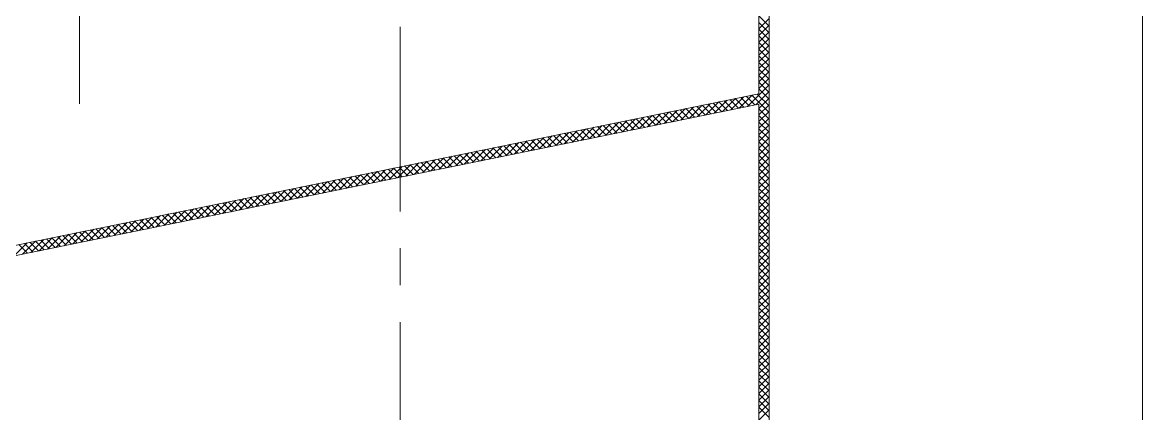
# Model space of a CAD drawing. Header units: millimetres. Extents: x 3449 to 4043, y 1067 to 1487.
# Drawn here: x 3669.91 to 3685.07, y 1127.81 to 1133.11 of the extents above; entities that cross this region are included whole.
import ezdxf

# ---------------------------------------------------------------- set-up
doc = ezdxf.new("R2010")
doc.units = ezdxf.units.MM
doc.linetypes.add('CENTERX2', pattern=[4, 2.5, -0.5, 0.5, -0.5])
for name, color, linetype, lineweight, true_color in [('1', 1, 'Continuous', 18, 0xff0000), ('2', 2, 'Continuous', 18, 0xffff00), ('3', 3, 'CENTERX2', 18, 0x00ff00)]:
    doc.layers.add(name, color=color, linetype=linetype, lineweight=lineweight, true_color=true_color)

msp = doc.modelspace()

# ---------------------------------------------------------------- linework, layer by layer
at = {"layer": '1'}
for p, q in [((3685.07446, 1179.13855), (3685.07446, 1113.88778)), ((3680.01877, 1170.23294), (3680.01877, 1122.79339)), ((3679.88038, 1160.87958), (3679.88038, 1132.14675)), ((3667.78069, 1129.67969), (3679.88038, 1132.14675)), ((3667.83678, 1129.54989), (3679.88038, 1132.00551)), ((3679.88038, 1132.00551), (3679.88038, 1123.96078))]:
    msp.add_line(p, q, dxfattribs=at)
at = {"layer": '2'}
for p, q in [((3680.01877, 1133.06105), (3679.88038, 1133.19944)), ((3679.88038, 1133.02597), (3680.01877, 1133.16436)), ((3680.01877, 1132.97125), (3679.88038, 1133.10964)), ((3679.88038, 1132.93617), (3680.01877, 1133.07456)), ((3680.01877, 1132.88145), (3679.88038, 1133.01984)), ((3679.88038, 1132.84636), (3680.01877, 1132.98475)), ((3680.01877, 1132.79165), (3679.88038, 1132.93004)), ((3679.88038, 1132.75656), (3680.01877, 1132.89495)), ((3680.01877, 1132.70184), (3679.88038, 1132.84023)), ((3679.88038, 1132.66676), (3680.01877, 1132.80515)), ((3680.01877, 1132.61204), (3679.88038, 1132.75043)), ((3679.88038, 1132.57696), (3680.01877, 1132.71535)), ((3680.01877, 1132.52224), (3679.88038, 1132.66063)), ((3679.88038, 1132.48715), (3680.01877, 1132.62554)), ((3680.01877, 1132.43244), (3679.88038, 1132.57082)), ((3679.88038, 1132.39735), (3680.01877, 1132.53574)), ((3680.01877, 1132.34263), (3679.88038, 1132.48102)), ((3679.88038, 1132.30755), (3680.01877, 1132.44594)), ((3680.01877, 1132.25283), (3679.88038, 1132.39122)), ((3679.88038, 1132.21775), (3680.01877, 1132.35614)), ((3679.72659, 1131.97416), (3680.01877, 1132.26633)), ((3679.83939, 1131.99716), (3680.01877, 1132.17653)), ((3680.01877, 1132.16303), (3679.88038, 1132.30142)), ((3680.01877, 1132.07323), (3679.88038, 1132.21161)), ((3679.04978, 1131.83616), (3679.22719, 1132.01357)), ((3679.16258, 1131.85916), (3679.33999, 1132.03657)), ((3679.30564, 1131.88833), (3679.18832, 1132.00564)), ((3679.38023, 1131.90354), (3679.26292, 1132.02085)), ((3679.27538, 1131.88216), (3679.45279, 1132.05957)), ((3679.45483, 1131.91874), (3679.33751, 1132.03606)), ((3679.38818, 1131.90516), (3679.56559, 1132.08257)), ((3679.52942, 1131.93395), (3679.4121, 1132.05127)), ((3679.60401, 1131.94916), (3679.4867, 1132.06648)), ((3679.50098, 1131.92816), (3679.67839, 1132.10557)), ((3679.67861, 1131.96437), (3679.56129, 1132.08169)), ((3679.61379, 1131.95116), (3679.7912, 1132.12857)), ((3679.7532, 1131.97958), (3679.63588, 1132.0969)), ((3679.82779, 1131.99479), (3679.71048, 1132.11211)), ((3680.01877, 1131.89362), (3679.78507, 1132.12732)), ((3680.01877, 1131.98342), (3679.85966, 1132.14253)), ((3679.88038, 1131.94834), (3680.01877, 1132.08673)), ((3678.26016, 1131.67516), (3678.43757, 1131.85257)), ((3678.37296, 1131.69816), (3678.55037, 1131.87557)), ((3678.55971, 1131.73623), (3678.44239, 1131.85355)), ((3678.48576, 1131.72116), (3678.66317, 1131.89857)), ((3678.6343, 1131.75144), (3678.51698, 1131.86876)), ((3678.70889, 1131.76665), (3678.59158, 1131.88397)), ((3678.59857, 1131.74416), (3678.77598, 1131.92157)), ((3678.78349, 1131.78186), (3678.66617, 1131.89918)), ((3678.71137, 1131.76716), (3678.88878, 1131.94457)), ((3678.85808, 1131.79707), (3678.74076, 1131.91439)), ((3678.93267, 1131.81228), (3678.81536, 1131.9296)), ((3678.82417, 1131.79016), (3679.00158, 1131.96757)), ((3679.00727, 1131.82749), (3678.88995, 1131.94481)), ((3678.93697, 1131.81316), (3679.11438, 1131.99057)), ((3679.08186, 1131.8427), (3678.96454, 1131.96002)), ((3679.15645, 1131.85791), (3679.03914, 1131.97522)), ((3679.23105, 1131.87312), (3679.11373, 1131.99043)), ((3679.88038, 1131.85854), (3680.01877, 1131.99693)), ((3680.01877, 1131.80382), (3679.88038, 1131.94221)), ((3679.88038, 1131.76873), (3680.01877, 1131.90712)), ((3680.01877, 1131.71401), (3679.88038, 1131.8524)), ((3677.58335, 1131.53716), (3677.76076, 1131.71457)), ((3677.69615, 1131.56016), (3677.87356, 1131.73757)), ((3677.81377, 1131.58414), (3677.69646, 1131.70146)), ((3677.88837, 1131.59935), (3677.77105, 1131.71667)), ((3677.80895, 1131.58316), (3677.98636, 1131.76057)), ((3677.96296, 1131.61456), (3677.84564, 1131.73188)), ((3678.03755, 1131.62977), (3677.92024, 1131.74709)), ((3677.92175, 1131.60616), (3678.09916, 1131.78357)), ((3678.11215, 1131.64498), (3677.99483, 1131.7623)), ((3678.03455, 1131.62916), (3678.21196, 1131.80657)), ((3678.18674, 1131.66019), (3678.06942, 1131.77751)), ((3678.26133, 1131.6754), (3678.14402, 1131.79271)), ((3678.14736, 1131.65216), (3678.32477, 1131.82957)), ((3678.33593, 1131.69061), (3678.21861, 1131.80792)), ((3678.41052, 1131.70582), (3678.2932, 1131.82313)), ((3678.48511, 1131.72103), (3678.3678, 1131.83834)), ((3679.88038, 1131.67893), (3680.01877, 1131.81732)), ((3680.01877, 1131.62421), (3679.88038, 1131.7626)), ((3679.88038, 1131.58913), (3680.01877, 1131.72752)), ((3676.79373, 1131.37616), (3676.97114, 1131.55357)), ((3676.90653, 1131.39916), (3677.08394, 1131.57657)), ((3677.06784, 1131.43205), (3676.95052, 1131.54937)), ((3677.01933, 1131.42216), (3677.19674, 1131.59957)), ((3677.14243, 1131.44726), (3677.02512, 1131.56458)), ((3677.21703, 1131.46247), (3677.09971, 1131.57979)), ((3677.13214, 1131.44516), (3677.30955, 1131.62257)), ((3677.29162, 1131.47768), (3677.1743, 1131.595)), ((3677.24494, 1131.46816), (3677.42235, 1131.64557)), ((3677.36621, 1131.49289), (3677.2489, 1131.6102)), ((3677.44081, 1131.5081), (3677.32349, 1131.62541)), ((3677.35774, 1131.49116), (3677.53515, 1131.66857)), ((3677.5154, 1131.52331), (3677.39808, 1131.64062)), ((3677.47054, 1131.51416), (3677.64795, 1131.69157)), ((3677.58999, 1131.53852), (3677.47268, 1131.65583)), ((3677.66459, 1131.55372), (3677.54727, 1131.67104)), ((3677.73918, 1131.56893), (3677.62186, 1131.68625)), ((3680.01877, 1131.53441), (3679.88038, 1131.6728)), ((3679.88038, 1131.49933), (3680.01877, 1131.63772)), ((3680.01877, 1131.44461), (3679.88038, 1131.583)), ((3679.88038, 1131.40952), (3680.01877, 1131.54791)), ((3676.11692, 1131.23816), (3676.29433, 1131.41557)), ((3676.32191, 1131.27996), (3676.20459, 1131.39728)), ((3676.22972, 1131.26116), (3676.40713, 1131.43857)), ((3676.3965, 1131.29517), (3676.27918, 1131.41249)), ((3676.34252, 1131.28416), (3676.51993, 1131.46157)), ((3676.47109, 1131.31038), (3676.35378, 1131.42769)), ((3676.54569, 1131.32559), (3676.42837, 1131.4429)), ((3676.45532, 1131.30716), (3676.63273, 1131.48457)), ((3676.62028, 1131.3408), (3676.50296, 1131.45811)), ((3676.56812, 1131.33016), (3676.74553, 1131.50757)), ((3676.69487, 1131.35601), (3676.57756, 1131.47332)), ((3676.76947, 1131.37121), (3676.65215, 1131.48853)), ((3676.68093, 1131.35316), (3676.85834, 1131.53057)), ((3676.84406, 1131.38642), (3676.72674, 1131.50374)), ((3676.91865, 1131.40163), (3676.80134, 1131.51895)), ((3676.99325, 1131.41684), (3676.87593, 1131.53416)), ((3680.01877, 1131.3548), (3679.88038, 1131.49319)), ((3679.88038, 1131.31972), (3680.01877, 1131.45811)), ((3680.01877, 1131.265), (3679.88038, 1131.40339)), ((3675.3273, 1131.07716), (3675.50471, 1131.25457)), ((3675.4401, 1131.10016), (3675.61751, 1131.27757)), ((3675.57597, 1131.12787), (3675.45865, 1131.24518)), ((3675.65056, 1131.14308), (3675.53325, 1131.26039)), ((3675.5529, 1131.12316), (3675.73031, 1131.30057)), ((3675.72516, 1131.15829), (3675.60784, 1131.2756)), ((3675.66571, 1131.14616), (3675.84312, 1131.32357)), ((3675.79975, 1131.1735), (3675.68243, 1131.29081)), ((3675.87434, 1131.1887), (3675.75703, 1131.30602)), ((3675.77851, 1131.16916), (3675.95592, 1131.34657)), ((3675.94894, 1131.20391), (3675.83162, 1131.32123)), ((3675.89131, 1131.19216), (3676.06872, 1131.36957)), ((3676.02353, 1131.21912), (3675.90621, 1131.33644)), ((3676.09812, 1131.23433), (3675.98081, 1131.35165)), ((3676.00411, 1131.21516), (3676.18152, 1131.39257)), ((3676.17272, 1131.24954), (3676.0554, 1131.36686)), ((3676.24731, 1131.26475), (3676.13, 1131.38207)), ((3679.88038, 1131.22992), (3680.01877, 1131.36831)), ((3680.01877, 1131.1752), (3679.88038, 1131.31359)), ((3679.88038, 1131.14012), (3680.01877, 1131.27851)), ((3674.53768, 1130.91617), (3674.71509, 1131.09358)), ((3674.65049, 1130.93917), (3674.82789, 1131.11658)), ((3674.83004, 1130.97578), (3674.71272, 1131.09309)), ((3674.76329, 1130.96217), (3674.9407, 1131.13958)), ((3674.90463, 1130.99099), (3674.78731, 1131.1083)), ((3674.97922, 1131.00619), (3674.86191, 1131.12351)), ((3674.87609, 1130.98517), (3675.0535, 1131.16258)), ((3675.05382, 1131.0214), (3674.9365, 1131.13872)), ((3674.98889, 1131.00817), (3675.1663, 1131.18558)), ((3675.12841, 1131.03661), (3675.01109, 1131.15393)), ((3675.203, 1131.05182), (3675.08569, 1131.16914)), ((3675.10169, 1131.03117), (3675.2791, 1131.20858)), ((3675.2776, 1131.06703), (3675.16028, 1131.18435)), ((3675.2145, 1131.05417), (3675.39191, 1131.23157)), ((3675.35219, 1131.08224), (3675.23487, 1131.19956)), ((3675.42678, 1131.09745), (3675.30947, 1131.21477)), ((3675.50138, 1131.11266), (3675.38406, 1131.22998)), ((3680.01877, 1131.0854), (3679.88038, 1131.22379)), ((3679.88038, 1131.05031), (3680.01877, 1131.1887)), ((3680.01877, 1130.99559), (3679.88038, 1131.13398)), ((3679.88038, 1130.96051), (3680.01877, 1131.0989)), ((3673.86087, 1130.77817), (3674.03828, 1130.95558)), ((3674.0841, 1130.82368), (3673.96679, 1130.941)), ((3673.97367, 1130.80117), (3674.15108, 1130.97858)), ((3674.1587, 1130.83889), (3674.04138, 1130.95621)), ((3674.08647, 1130.82417), (3674.26388, 1131.00158)), ((3674.23329, 1130.8541), (3674.11597, 1130.97142)), ((3674.30788, 1130.86931), (3674.19057, 1130.98663)), ((3674.19928, 1130.84717), (3674.37669, 1131.02458)), ((3674.38248, 1130.88452), (3674.26516, 1131.00184)), ((3674.31208, 1130.87017), (3674.48949, 1131.04758)), ((3674.45707, 1130.89973), (3674.33975, 1131.01705)), ((3674.53166, 1130.91494), (3674.41435, 1131.03226)), ((3674.42488, 1130.89317), (3674.60229, 1131.07058)), ((3674.60626, 1130.93015), (3674.48894, 1131.04747)), ((3674.68085, 1130.94536), (3674.56353, 1131.06267)), ((3674.75544, 1130.96057), (3674.63813, 1131.07788)), ((3680.01877, 1130.90579), (3679.88038, 1131.04418)), ((3679.88038, 1130.87071), (3680.01877, 1131.0091)), ((3680.01877, 1130.81599), (3679.88038, 1130.95438)), ((3673.07125, 1130.61717), (3673.24866, 1130.79458)), ((3673.18405, 1130.64017), (3673.36146, 1130.81758)), ((3673.41276, 1130.6868), (3673.29545, 1130.80412)), ((3673.29686, 1130.66317), (3673.47427, 1130.84058)), ((3673.48736, 1130.70201), (3673.37004, 1130.81933)), ((3673.40966, 1130.68617), (3673.58707, 1130.86358)), ((3673.56195, 1130.71722), (3673.44463, 1130.83454)), ((3673.63654, 1130.73243), (3673.51923, 1130.84975)), ((3673.52246, 1130.70917), (3673.69987, 1130.88658)), ((3673.71114, 1130.74764), (3673.59382, 1130.86496)), ((3673.63526, 1130.73217), (3673.81267, 1130.90958)), ((3673.78573, 1130.76285), (3673.66841, 1130.88016)), ((3673.86032, 1130.77806), (3673.74301, 1130.89537)), ((3673.74807, 1130.75517), (3673.92548, 1130.93258)), ((3673.93492, 1130.79327), (3673.8176, 1130.91058)), ((3674.00951, 1130.80848), (3673.89219, 1130.92579)), ((3679.88038, 1130.78091), (3680.01877, 1130.9193)), ((3680.01877, 1130.72619), (3679.88038, 1130.86458)), ((3679.88038, 1130.6911), (3680.01877, 1130.82949)), ((3672.39444, 1130.47917), (3672.57185, 1130.65658)), ((3672.50724, 1130.50217), (3672.68465, 1130.67958)), ((3672.66683, 1130.53471), (3672.54951, 1130.65203)), ((3672.62004, 1130.52517), (3672.79745, 1130.70258)), ((3672.74142, 1130.54992), (3672.62411, 1130.66724)), ((3672.81602, 1130.56513), (3672.6987, 1130.68245)), ((3672.73285, 1130.54817), (3672.91026, 1130.72558)), ((3672.89061, 1130.58034), (3672.77329, 1130.69765)), ((3672.84565, 1130.57117), (3673.02306, 1130.74858)), ((3672.9652, 1130.59555), (3672.84789, 1130.71286)), ((3673.0398, 1130.61076), (3672.92248, 1130.72807)), ((3672.95845, 1130.59417), (3673.13586, 1130.77158)), ((3673.11439, 1130.62597), (3672.99707, 1130.74328)), ((3673.18898, 1130.64117), (3673.07167, 1130.75849)), ((3673.26358, 1130.65638), (3673.14626, 1130.7737)), ((3673.33817, 1130.67159), (3673.22085, 1130.78891)), ((3680.01877, 1130.63638), (3679.88038, 1130.77477)), ((3679.88038, 1130.6013), (3680.01877, 1130.73969)), ((3680.01877, 1130.54658), (3679.88038, 1130.68497)), ((3679.88038, 1130.5115), (3680.01877, 1130.64989)), ((3671.60482, 1130.31817), (3671.78223, 1130.49558)), ((3671.71762, 1130.34117), (3671.89503, 1130.51858)), ((3671.9209, 1130.38262), (3671.80358, 1130.49993)), ((3671.83043, 1130.36417), (3672.00784, 1130.54158)), ((3671.99549, 1130.39783), (3671.87817, 1130.51514)), ((3671.94323, 1130.38717), (3672.12064, 1130.56458)), ((3672.07008, 1130.41304), (3671.95277, 1130.53035)), ((3672.14468, 1130.42825), (3672.02736, 1130.54556)), ((3672.05603, 1130.41017), (3672.23344, 1130.58758)), ((3672.21927, 1130.44346), (3672.10195, 1130.56077)), ((3672.16883, 1130.43317), (3672.34624, 1130.61058)), ((3672.29386, 1130.45866), (3672.17655, 1130.57598)), ((3672.36846, 1130.47387), (3672.25114, 1130.59119)), ((3672.28164, 1130.45617), (3672.45905, 1130.63358)), ((3672.44305, 1130.48908), (3672.32573, 1130.6064)), ((3672.51764, 1130.50429), (3672.40033, 1130.62161)), ((3672.59224, 1130.5195), (3672.47492, 1130.63682)), ((3680.01877, 1130.45678), (3679.88038, 1130.59517)), ((3679.88038, 1130.4217), (3680.01877, 1130.56008)), ((3680.01877, 1130.36698), (3679.88038, 1130.50537)), ((3670.81521, 1130.15717), (3670.99262, 1130.33458)), ((3670.92801, 1130.18017), (3671.10542, 1130.35758)), ((3671.04081, 1130.20317), (3671.21822, 1130.38058)), ((3671.17496, 1130.23053), (3671.05764, 1130.34784)), ((3671.24955, 1130.24574), (3671.13224, 1130.36305)), ((3671.15361, 1130.22617), (3671.33102, 1130.40358)), ((3671.32415, 1130.26094), (3671.20683, 1130.37826)), ((3671.26642, 1130.24917), (3671.44383, 1130.42658)), ((3671.39874, 1130.27615), (3671.28142, 1130.39347)), ((3671.47333, 1130.29136), (3671.35602, 1130.40868)), ((3671.37922, 1130.27217), (3671.55663, 1130.44958)), ((3671.54793, 1130.30657), (3671.43061, 1130.42389)), ((3671.49202, 1130.29517), (3671.66943, 1130.47258)), ((3671.62252, 1130.32178), (3671.5052, 1130.4391)), ((3671.69711, 1130.33699), (3671.5798, 1130.45431)), ((3671.77171, 1130.3522), (3671.65439, 1130.46952)), ((3671.8463, 1130.36741), (3671.72899, 1130.48473)), ((3679.88038, 1130.33189), (3680.01877, 1130.47028)), ((3680.01877, 1130.27717), (3679.88038, 1130.41556)), ((3679.88038, 1130.24209), (3680.01877, 1130.38048)), ((3670.13839, 1130.01918), (3670.3158, 1130.19659)), ((3670.25119, 1130.04218), (3670.4286, 1130.21959)), ((3670.42903, 1130.07843), (3670.31171, 1130.19575)), ((3670.364, 1130.06518), (3670.54141, 1130.24259)), ((3670.50362, 1130.09364), (3670.3863, 1130.21096)), ((3670.57821, 1130.10885), (3670.4609, 1130.22617)), ((3670.4768, 1130.08818), (3670.65421, 1130.26558)), ((3670.65281, 1130.12406), (3670.53549, 1130.24138)), ((3670.5896, 1130.11118), (3670.76701, 1130.28858)), ((3670.7274, 1130.13927), (3670.61008, 1130.25659)), ((3670.80199, 1130.15448), (3670.68468, 1130.2718)), ((3670.7024, 1130.13417), (3670.87981, 1130.31158)), ((3670.87659, 1130.16969), (3670.75927, 1130.28701)), ((3670.95118, 1130.1849), (3670.83386, 1130.30222)), ((3671.02577, 1130.20011), (3670.90846, 1130.31742)), ((3671.10037, 1130.21532), (3670.98305, 1130.33263)), ((3680.01877, 1130.18737), (3679.88038, 1130.32576)), ((3679.88038, 1130.15229), (3680.01877, 1130.29068)), ((3680.01877, 1130.09757), (3679.88038, 1130.23596)), ((3679.88038, 1130.06249), (3680.01877, 1130.20087)), ((3669.79999, 1129.95018), (3669.9774, 1130.12759)), ((3669.98147, 1129.98718), (3669.86415, 1130.1045)), ((3669.91279, 1129.97318), (3670.0902, 1130.15059)), ((3670.05606, 1130.00239), (3669.93874, 1130.11971)), ((3670.13065, 1130.0176), (3670.01334, 1130.13491)), ((3670.02559, 1129.99618), (3670.203, 1130.17359)), ((3670.20525, 1130.03281), (3670.08793, 1130.15012)), ((3670.27984, 1130.04802), (3670.16252, 1130.16533)), ((3670.35443, 1130.06323), (3670.23712, 1130.18054)), ((3680.01877, 1130.00777), (3679.88038, 1130.14616)), ((3679.88038, 1129.97268), (3680.01877, 1130.11107)), ((3680.01877, 1129.91796), (3679.88038, 1130.05635)), ((3679.88038, 1129.88288), (3680.01877, 1130.02127)), ((3680.01877, 1129.82816), (3679.88038, 1129.96655)), ((3679.88038, 1129.79308), (3680.01877, 1129.93147)), ((3680.01877, 1129.73836), (3679.88038, 1129.87675)), ((3679.88038, 1129.70327), (3680.01877, 1129.84166)), ((3680.01877, 1129.64856), (3679.88038, 1129.78695)), ((3679.88038, 1129.61347), (3680.01877, 1129.75186)), ((3680.01877, 1129.55875), (3679.88038, 1129.69714)), ((3679.88038, 1129.52367), (3680.01877, 1129.66206)), ((3680.01877, 1129.46895), (3679.88038, 1129.60734)), ((3679.88038, 1129.43387), (3680.01877, 1129.57226)), ((3680.01877, 1129.37915), (3679.88038, 1129.51754)), ((3679.88038, 1129.34406), (3680.01877, 1129.48245)), ((3680.01877, 1129.28935), (3679.88038, 1129.42774)), ((3679.88038, 1129.25426), (3680.01877, 1129.39265)), ((3680.01877, 1129.19954), (3679.88038, 1129.33793)), ((3679.88038, 1129.16446), (3680.01877, 1129.30285)), ((3680.01877, 1129.10974), (3679.88038, 1129.24813)), ((3679.88038, 1129.07466), (3680.01877, 1129.21305)), ((3680.01877, 1129.01994), (3679.88038, 1129.15833)), ((3679.88038, 1128.98485), (3680.01877, 1129.12324)), ((3680.01877, 1128.93014), (3679.88038, 1129.06852)), ((3679.88038, 1128.89505), (3680.01877, 1129.03344)), ((3680.01877, 1128.84033), (3679.88038, 1128.97872)), ((3679.88038, 1128.80525), (3680.01877, 1128.94364)), ((3680.01877, 1128.75053), (3679.88038, 1128.88892)), ((3679.88038, 1128.71545), (3680.01877, 1128.85384)), ((3680.01877, 1128.66073), (3679.88038, 1128.79912)), ((3679.88038, 1128.62564), (3680.01877, 1128.76403)), ((3680.01877, 1128.57093), (3679.88038, 1128.70931)), ((3679.88038, 1128.53584), (3680.01877, 1128.67423)), ((3680.01877, 1128.48112), (3679.88038, 1128.61951)), ((3679.88038, 1128.44604), (3680.01877, 1128.58443)), ((3680.01877, 1128.39132), (3679.88038, 1128.52971)), ((3679.88038, 1128.35624), (3680.01877, 1128.49463)), ((3680.01877, 1128.30152), (3679.88038, 1128.43991)), ((3679.88038, 1128.26643), (3680.01877, 1128.40482)), ((3680.01877, 1128.21171), (3679.88038, 1128.3501)), ((3679.88038, 1128.17663), (3680.01877, 1128.31502)), ((3680.01877, 1128.12191), (3679.88038, 1128.2603)), ((3679.88038, 1128.08683), (3680.01877, 1128.22522)), ((3680.01877, 1128.03211), (3679.88038, 1128.1705)), ((3679.88038, 1127.99703), (3680.01877, 1128.13542)), ((3680.01877, 1127.94231), (3679.88038, 1128.0807)), ((3679.88038, 1127.90722), (3680.01877, 1128.04561)), ((3680.01877, 1127.8525), (3679.88038, 1127.99089)), ((3679.88038, 1127.81742), (3680.01877, 1127.95581)), ((3680.01877, 1127.7627), (3679.88038, 1127.90109)), ((3679.88038, 1127.72762), (3680.01877, 1127.86601))]:
    msp.add_line(p, q, dxfattribs=at)
at = {"layer": '3'}
for p, q in [((3670.68578, 1132.00859), (3670.68578, 1161.48315)), ((3675.02578, 1133.05339), (3675.02578, 1115.79295))]:
    msp.add_line(p, q, dxfattribs=at)

doc.saveas('drawing.dxf')
